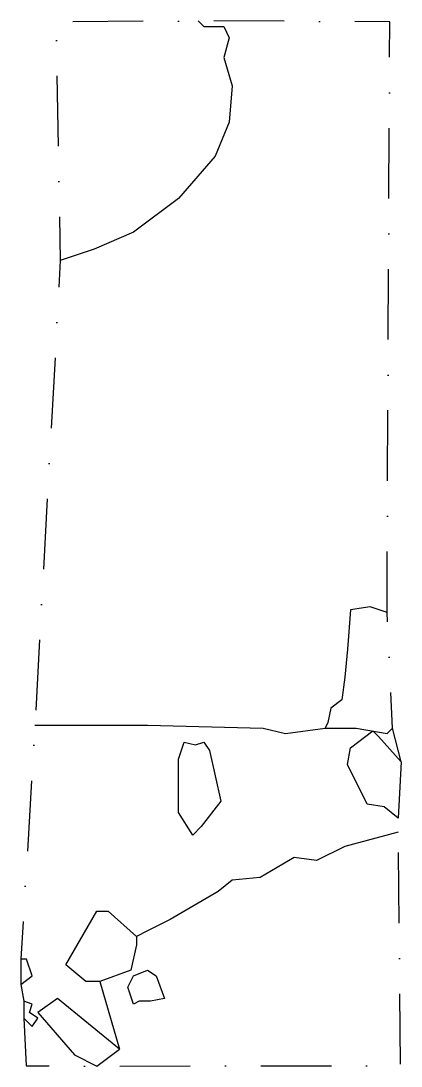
# Model space of a CAD drawing. Header units: metres. Extents: x 6 to 141, y -1321 to -950.
import ezdxf

# ---------------------------------------------------------------- set-up
doc = ezdxf.new("R2010")
doc.units = ezdxf.units.M
doc.header["$LTSCALE"] = 25
doc.header["$MEASUREMENT"] = 0
doc.linetypes.add('STRICHPUNKTX2', pattern=[2, 1, -0.5, 0, -0.5])
for name, color, linetype in [('BEFUND', 1, 'CONTINUOUS'), ('GRABUNGSGRENZE', 3, 'STRICHPUNKTX2'), ('STEINE', 4, 'CONTINUOUS')]:
    doc.layers.add(name, color=color, linetype=linetype)

msp = doc.modelspace()

# ---------------------------------------------------------------- linework, layer by layer
at = {"layer": 'BEFUND'}
for points in [[(69, -950), (71, -952), (75, -952), (78, -952), (80, -956), (78, -963), (81, -973), (80, -986), (75, -998), (62, -1013), (46, -1025), (32, -1031), (20, -1035)], [(136, -1160), (130, -1158), (123, -1159), (122, -1173), (121, -1183), (120, -1191), (116, -1194), (115, -1199), (114, -1201)], [(11, -1200), (51, -1200), (92, -1201), (100, -1203), (114, -1201), (125, -1201), (136, -1203), (138, -1201)], [(140, -1238), (121, -1243), (111, -1248), (103, -1247), (91, -1254), (81, -1255), (76, -1259), (59, -1269), (51, -1273), (47, -1275)], [(34, -1291), (41, -1315)]]:
    msp.add_lwpolyline(points, dxfattribs=at)
at = {"layer": 'GRABUNGSGRENZE', "flags": 128}
for points in [[(141, -1213), (138, -1201), (136, -1160), (136.97, -950.31), (69, -950), (18.47, -950.31), (20, -1035), (11, -1200), (6, -1283)], [(7, -1304), (7.92, -1320.85), (33, -1321), (140.81, -1320.85), (140, -1238), (140, -1233)]]:
    msp.add_lwpolyline(points, dxfattribs=at)
at = {"layer": 'GRABUNGSGRENZE'}
msp.add_lwpolyline([(6, -1292), (7, -1298)], dxfattribs=at)
at = {"layer": 'STEINE'}
for points in [[(140, -1233), (135, -1229), (129, -1228), (122, -1214), (123, -1208), (131, -1202), (133, -1204), (141, -1213)], [(67, -1239), (62, -1231), (62, -1212), (64, -1206), (68, -1207), (71, -1206), (73, -1209), (77, -1227), (70, -1236)], [(22, -1285), (33, -1266), (37, -1266), (47, -1275), (47, -1278), (45, -1287), (34, -1291), (29, -1291)], [(6, -1292), (10, -1289), (8, -1283), (6, -1283)], [(46, -1299), (44, -1293), (46, -1289), (51, -1287), (54, -1289), (57, -1297), (52, -1298), (48, -1298)], [(10, -1307), (12, -1304), (9, -1302), (10, -1299), (7, -1298), (7, -1304)], [(41, -1315), (19, -1297), (12, -1302), (25, -1317), (33, -1321)]]:
    msp.add_lwpolyline(points, close=True, dxfattribs=at)

doc.saveas('drawing.dxf')
